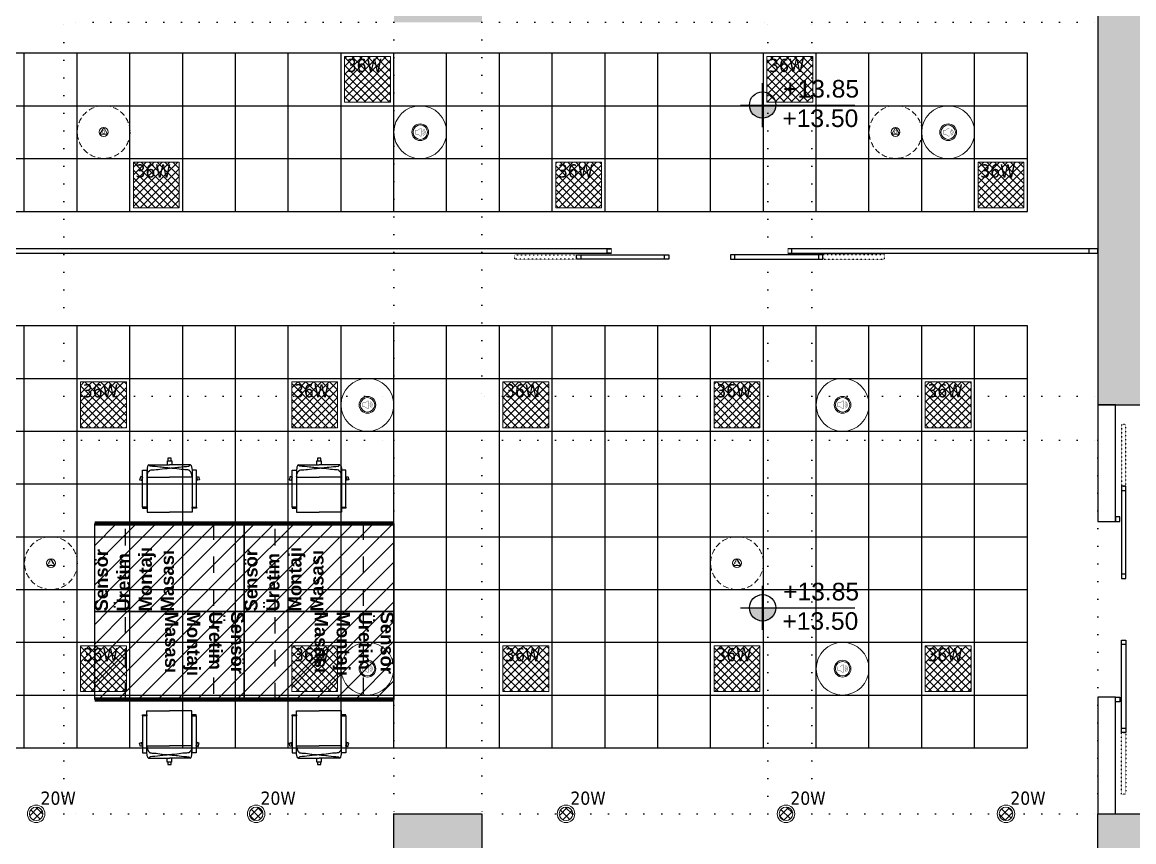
# Model space of a CAD drawing. Header units: centimetres. Extents: x 405564 to 502064, y 46284 to 60634.
# Drawn here: x 422827 to 424091, y 55101 to 56033 of the extents above; entities that cross this region are included whole.
import ezdxf
from ezdxf.enums import TextEntityAlignment as Align

# ---------------------------------------------------------------- set-up
doc = ezdxf.new("R2010")
doc.units = ezdxf.units.CM
for name, pattern in [('3+1_3b$0$DASHED', [0.25, 0.125, -0.125]), ('ACAD_ISO07W100', [3, 0, -3]), ('DOT', [0.25, 0, -0.25]), ('HIDDEN', [9.525, 6.35, -3.175])]:
    doc.linetypes.add(name, pattern=pattern)
doc.layers.get('0').update_dxf_attribs({"color": 8, "lineweight": 9})
for name, color, linetype in [('0-KRCN-ASMATAVAN-130426', 8, 'Continuous'), ('AS_DOS_TERAS_UST', 8, 'ACAD_ISO07W100'), ('AS_DUV_GAZBETON', 8, 'Continuous'), ('AS_KAPI_CAM', 8, 'Continuous'), ('AS_KAPI_POZ', 8, 'Continuous'), ('AS_SMB_KOT', 8, 'Continuous'), ('AS_TA_BETONARME', 5, 'Continuous'), ('AS_TA_TARAMA', 8, 'Continuous'), ('AS_TEFR_CIHAZ', 8, 'Continuous'), ('AS_TEFR_MOB', 8, 'Continuous')]:
    doc.layers.add(name, color=color, linetype=linetype)
doc.layers.add('0-KRCN-AYDINLATMA-130426', color=8, linetype='Continuous', lineweight=9)
doc.layers.add('0-KRCN-MİMARİ-220526', color=8, linetype='Continuous', lineweight=9)
doc.styles.add('2', font='arial.ttf', dxfattribs={"width": 0.9, "height": 200})
doc.styles.add('_yazı-50', font='arial.ttf')
doc.styles.add('Kalin02', font='arialbd.ttf')
doc.styles.add('OLC-50', font='romans.shx', dxfattribs={"width": 0.5, "height": 0.15})
doc.styles.add('OLCU', font='romanstw.shx', dxfattribs={"width": 0.6})
doc.styles.add('TAHOMA', font='tahoma.ttf')

# ---------------------------------------------------------------- blocks, each defined once
blk = doc.blocks.new('G$C5610E2D8')
at = {"layer": '0-KRCN-ASMATAVAN-130426'}
for p, q in [((17265.7, 8683.5), (17265.7, 8863.5)), ((17325.7, 8683.5), (17325.7, 8863.5)), ((17385.7, 8683.5), (17385.7, 8863.5)), ((17445.7, 8683.5), (17445.7, 8863.5)), ((17505.7, 8683.5), (17505.7, 8863.5)), ((17565.7, 8683.5), (17565.7, 8863.5)), ((17625.7, 8683.5), (17625.7, 8863.5)), ((17685.7, 8683.5), (17685.7, 8863.5)), ((17745.7, 8683.5), (17745.7, 8863.5)), ((17805.7, 8683.5), (17805.7, 8863.5)), ((17865.7, 8683.5), (17865.7, 8863.5)), ((17925.7, 8683.5), (17925.7, 8863.5)), ((17985.7, 8683.5), (17985.7, 8863.5)), ((18045.7, 8683.5), (18045.7, 8863.5)), ((18105.7, 8683.5), (18105.7, 8863.5)), ((18165.7, 8683.5), (18165.7, 8863.5)), ((18225.7, 8683.5), (18225.7, 8863.5)), ((18285.7, 8683.5), (18285.7, 8863.5)), ((18345.7, 8683.5), (18345.7, 8863.5)), ((15285.7, 8803.5), (18405.7, 8803.5)), ((15285.7, 8743.5), (18405.7, 8743.5)), ((17265.7, 8073.5), (17265.7, 8553.5)), ((17325.7, 8073.5), (17325.7, 8553.5)), ((17385.7, 8073.5), (17385.7, 8553.5)), ((17445.7, 8073.5), (17445.7, 8553.5)), ((17505.7, 8073.5), (17505.7, 8553.5)), ((17565.7, 8073.5), (17565.7, 8553.5)), ((17625.7, 8073.5), (17625.7, 8553.5)), ((17685.7, 8073.5), (17685.7, 8553.5)), ((17745.7, 8073.5), (17745.7, 8553.5)), ((17805.7, 8073.5), (17805.7, 8553.5)), ((17865.7, 8073.5), (17865.7, 8553.5)), ((17925.7, 8073.5), (17925.7, 8553.5)), ((17985.7, 8073.5), (17985.7, 8553.5)), ((18045.7, 8073.5), (18045.7, 8553.5)), ((18105.7, 8073.5), (18105.7, 8553.5)), ((18165.7, 8073.5), (18165.7, 8553.5)), ((18225.7, 8073.5), (18225.7, 8553.5)), ((18285.7, 8073.5), (18285.7, 8553.5)), ((18345.7, 8073.5), (18345.7, 8553.5)), ((16965.7, 8493.5), (18405.7, 8493.5)), ((16965.7, 8433.5), (18405.7, 8433.5)), ((16965.7, 8373.5), (18405.7, 8373.5)), ((16965.7, 8313.5), (18405.7, 8313.5)), ((16965.7, 8253.5), (18405.7, 8253.5)), ((16965.7, 8193.5), (18405.7, 8193.5)), ((16965.7, 8133.5), (18405.7, 8133.5))]:
    blk.add_line(p, q, dxfattribs=at)
for points in [[(15285.7, 8683.5), (18405.7, 8683.5), (18405.7, 8863.5), (15285.7, 8863.5)], [(16965.7, 8073.5), (18405.7, 8073.5), (18405.7, 8553.5), (16965.7, 8553.5), (16965.7, 8433.5)]]:
    blk.add_lwpolyline(points, close=True, dxfattribs=at)
blk = doc.blocks.new('36W 60x60 cm  SIVA ALTI LED ARMATÜR')
at = {"layer": '0-KRCN-AYDINLATMA-130426'}
h = blk.add_hatch(dxfattribs=at)
h.set_pattern_fill('ANSI37', color=256, scale=2)
h.paths.add_polyline_path([(-26, 26), (26, 26), (26, -26), (-26, -26)])
for points in [[(-30, 30), (30, 30), (30, -30), (-30, -30)], [(-26, 26), (26, 26), (26, -26), (-26, -26)]]:
    blk.add_lwpolyline(points, close=True, dxfattribs=at)
at = {"layer": '0-KRCN-AYDINLATMA-130426', "insert": (-23.5, 23.5), "char_height": 15, "attachment_point": 1, "style": 'TAHOMA'}
blk.add_mtext_dynamic_manual_height_columns('{\\fTahoma|b0|i0|c162|p34;36W}', width=52.946, gutter_width=1.25, heights=[0], dxfattribs=at)
blk = doc.blocks.new('20W SIVA ALTI LED DOWNLIGHT ARMATÜR')
at = {"layer": '0-KRCN-AYDINLATMA-130426'}
h = blk.add_hatch(dxfattribs=at)
h.set_pattern_fill('ANSI37', color=256, scale=2)
h.paths.add_polyline_path([(7.7, 0, 1), (-7.7, 0, 1)])
for radius in [10, 7.66]:
    blk.add_circle((0, 0), radius, dxfattribs=at)
at = {"layer": '0-KRCN-AYDINLATMA-130426', "insert": (5, 10), "char_height": 15, "attachment_point": 7, "style": 'TAHOMA'}
blk.add_mtext_dynamic_manual_height_columns('{\\fTahoma|b0|i0|c162|p34;20W}', width=15, gutter_width=12.5, heights=[0], dxfattribs=at)
blk = doc.blocks.new('ASMA TAVA TİPİ HOPARLÖR')
at = {"layer": '0-KRCN-AYDINLATMA-130426', "const_width": 0.317}
blk.add_lwpolyline([(0.3, -4.4, 0.598176), (1.3, -3.9), (1.3, 3.9, 0.598176), (0.3, 4.4), (-2.7, 2.4, -0.147433), (-3, 2.3), (-5.1, 2.3, 0.414214), (-5.7, 1.7), (-5.7, -1.7, 0.414214), (-5.1, -2.3), (-3, -2.3, -0.147433), (-2.7, -2.4)], format="xyb", close=True, dxfattribs=at)
for points in [[(2.4, 1.3, -0.601398), (2.4, -1.3)], [(2.8, 2.5, -0.658812), (2.8, -2.5)], [(3.2, 3.7, -0.680488), (3.2, -3.7)]]:
    blk.add_lwpolyline(points, format="xyb", dxfattribs=at)
at = {"layer": '0-KRCN-AYDINLATMA-130426'}
blk.add_circle((0, 0), 30, dxfattribs=at)
at = {"layer": '0-KRCN-AYDINLATMA-130426', "ltscale": 0.1}
for radius in [9.5, 8.23]:
    blk.add_circle((0, 0), radius, dxfattribs=at)
blk = doc.blocks.new('AST-OD-OD')
at = {"layer": '0-KRCN-AYDINLATMA-130426'}
for p, q in [((0.3, 5), (-4, -2.5)), ((4.6, -2.5), (0.3, 5)), ((4.6, -2.5), (-4, -2.5))]:
    blk.add_line(p, q, dxfattribs=at)
at = {"layer": '0-KRCN-AYDINLATMA-130426', "linetype": 'HIDDEN'}
blk.add_circle((0.3, 0), 30, dxfattribs=at)
at = {"layer": '0-KRCN-AYDINLATMA-130426'}
blk.add_circle((0.3, 0), 5, dxfattribs=at)
at = {"layer": '0-KRCN-AYDINLATMA-130426', "style": '2'}
blk.add_text('O', height=3.43, dxfattribs=at).set_placement((0.3, 0), align=Align.MIDDLE)
blk = doc.blocks.new('G$C4A951D59')
at = {"layer": '0-KRCN-AYDINLATMA-130426'}
for name, p in [('36W 60x60 cm  SIVA ALTI LED ARMATÜR', (17655.7, 8833.5)), ('36W 60x60 cm  SIVA ALTI LED ARMATÜR', (18135.7, 8833.5)), ('AST-OD-OD', (17355.6, 8773.7)), ('ASMA TAVA TİPİ HOPARLÖR', (17715.7, 8773.5)), ('AST-OD-OD', (18255.6, 8773.7)), ('ASMA TAVA TİPİ HOPARLÖR', (18315.7, 8773.5)), ('36W 60x60 cm  SIVA ALTI LED ARMATÜR', (17415.7, 8713.5)), ('36W 60x60 cm  SIVA ALTI LED ARMATÜR', (17895.7, 8713.5)), ('36W 60x60 cm  SIVA ALTI LED ARMATÜR', (18375.7, 8713.5)), ('36W 60x60 cm  SIVA ALTI LED ARMATÜR', (17355.7, 8463.5)), ('36W 60x60 cm  SIVA ALTI LED ARMATÜR', (17595.7, 8463.5)), ('ASMA TAVA TİPİ HOPARLÖR', (17655.7, 8463.5)), ('36W 60x60 cm  SIVA ALTI LED ARMATÜR', (17835.7, 8463.5)), ('36W 60x60 cm  SIVA ALTI LED ARMATÜR', (18075.7, 8463.5)), ('ASMA TAVA TİPİ HOPARLÖR', (18195.7, 8463.5)), ('36W 60x60 cm  SIVA ALTI LED ARMATÜR', (18315.7, 8463.5)), ('AST-OD-OD', (17295.7, 8283.5)), ('AST-OD-OD', (18075.4, 8283.5)), ('36W 60x60 cm  SIVA ALTI LED ARMATÜR', (17355.7, 8163.5)), ('36W 60x60 cm  SIVA ALTI LED ARMATÜR', (17595.7, 8163.5)), ('ASMA TAVA TİPİ HOPARLÖR', (17655.7, 8163.5)), ('36W 60x60 cm  SIVA ALTI LED ARMATÜR', (17835.7, 8163.5)), ('36W 60x60 cm  SIVA ALTI LED ARMATÜR', (18075.7, 8163.5)), ('ASMA TAVA TİPİ HOPARLÖR', (18195.7, 8163.5)), ('36W 60x60 cm  SIVA ALTI LED ARMATÜR', (18315.7, 8163.5)), ('20W SIVA ALTI LED DOWNLIGHT ARMATÜR', (17279.2, 7998.5)), ('20W SIVA ALTI LED DOWNLIGHT ARMATÜR', (17529.2, 7998.5)), ('20W SIVA ALTI LED DOWNLIGHT ARMATÜR', (17881.4, 7998.5)), ('20W SIVA ALTI LED DOWNLIGHT ARMATÜR', (18131.4, 7998.5)), ('20W SIVA ALTI LED DOWNLIGHT ARMATÜR', (18381.4, 7998.5))]:
    blk.add_blockref(name, p, dxfattribs=at)
blk = doc.blocks.new('Sensör Üretim Montajı Masası')
at = {"layer": 'AS_TEFR_CIHAZ'}
h = blk.add_hatch(dxfattribs=at)
h.set_pattern_fill('ANSI31', color=1, scale=5)
h.paths.add_polyline_path([(275139.2, -38994.4), (275139.2, -38894.4), (275309.2, -38894.4), (275309.2, -38994.4)])
at = {"layer": 'AS_TEFR_CIHAZ', "color": 1}
blk.add_lwpolyline([(275139.2, -38994.4), (275139.2, -38894.4), (275309.2, -38894.4), (275309.2, -38994.4), (275139.2, -38994.4)], dxfattribs=at)
at = {"layer": 'AS_TEFR_CIHAZ', "color": 1, "linetype": '3+1_3b$0$DASHED', "ltscale": 150}
blk.add_lwpolyline([(275174.2, -38894.4), (275274.2, -38894.4), (275274.2, -38994.4), (275174.2, -38994.4), (275174.2, -38894.4)], dxfattribs=at)
at = {"layer": 'AS_TEFR_CIHAZ', "color": 1, "const_width": 5}
blk.add_lwpolyline([(275139.1, -38994.4), (275309.2, -38994.4)], dxfattribs=at)
at = {"layer": 'AS_TEFR_CIHAZ', "insert": (275309.2, -38894.4), "char_height": 15, "attachment_point": 1, "rotation": 270, "style": 'Kalin02'}
blk.add_mtext_dynamic_manual_height_columns('Sensör \\PÜretim \\PMontajı \\PMasası', width=590.732, gutter_width=750, heights=[137.1], dxfattribs=at)
blk = doc.blocks.new('sandalye_')
at = {"layer": 'AS_TEFR_MOB', "linetype": 'ByBlock', "ltscale": 25}
for points in [[(260033.4, -40514.8, -0.048176), (260031.6, -40514.8, -0.000623), (260029.1, -40514.6, -0.003131), (260022.4, -40513.8, 0.007334), (260011.4, -40512.7, -0.309457), (260010.5, -40511.9, 0.002444), (260010.4, -40511.5, 0.476314), (260010.2, -40511.4, 0.375136), (260009, -40511.6, 0.082453), (260008.7, -40512.2, 0.046929), (260008.2, -40513.8, 0.002381), (260007.9, -40515.3, 0.007794), (260007.8, -40516.4), (260007.8, -40524.5, -0.011445), (260008.4, -40521.5, -0.082784), (260009.2, -40519.5, -0.150147), (260010.3, -40518.5, 0.242317), (260010.4, -40518.4, -0.036292), (260010.5, -40518, -0.114957), (260010.8, -40517.6, -0.16132), (260011.4, -40517.2, -0.020506), (260013.9, -40517, 0.024793), (260022.4, -40516.1, -0.030903), (260033.4, -40515.1, -1.030607)], [(260033.4, -40514.8, 0.048176), (260035.1, -40514.8, 0.000623), (260037.6, -40514.6, 0.003131), (260044.3, -40513.8, -0.007334), (260055.3, -40512.7, 0.309457), (260056.2, -40511.9, -0.002444), (260056.3, -40511.5, -0.476314), (260056.5, -40511.4, -0.375136), (260057.7, -40511.6, -0.082453), (260058, -40512.2, -0.046929), (260058.5, -40513.8, -0.002381), (260058.8, -40515.3, -0.007794), (260058.9, -40516.4), (260058.9, -40524.5, 0.011445), (260058.4, -40521.5, 0.082784), (260057.6, -40519.5, 0.150147), (260056.4, -40518.5, -0.242317), (260056.3, -40518.4, 0.036292), (260056.2, -40518, 0.114957), (260055.9, -40517.6, 0.16132), (260055.3, -40517.2, 0.020506), (260052.8, -40517, -0.024793), (260044.3, -40516.1, 0.030903), (260033.4, -40515.1, 1.030607)]]:
    blk.add_lwpolyline(points, format="xyb", dxfattribs=at)
for points in [[(260009.7, -40511.3), (260033.4, -40511.3)], [(260035.8, -40511.3), (260035.8, -40506.8), (260030.9, -40506.8), (260030.9, -40511.3)], [(260031.5, -40506.8), (260031.5, -40503.8), (260035.3, -40503.8), (260035.3, -40506.8)], [(260057, -40511.3), (260033.4, -40511.3)], [(260002.8, -40525.2), (260000.6, -40524.5), (259999.4, -40528.1), (260002.8, -40529.2)], [(260002.7, -40525.2), (260001.5, -40528.8)], [(260002.8, -40525.4), (260001.7, -40528.8)], [(260007.8, -40524.5), (260007.8, -40564.9), (260033.4, -40564.9)], [(260007.8, -40525.2), (260033.4, -40525.2)], [(260058.9, -40524.5), (260058.9, -40564.9), (260033.4, -40564.9)], [(260058.9, -40525.2), (260033.4, -40525.2)], [(260063.9, -40525.2), (260066.1, -40524.5), (260067.3, -40528.1), (260063.9, -40529.2)], [(260063.9, -40525.4), (260065.1, -40528.8)], [(260064.1, -40525.2), (260065.2, -40528.8)], [(260002.8, -40559.4), (260002.8, -40560.4), (260007.8, -40560.4), (260007.8, -40559.4)], [(260063.9, -40559.4), (260063.9, -40560.4), (260059, -40560.4), (260059, -40559.4)]]:
    blk.add_lwpolyline(points, dxfattribs=at)
for points in [[(260007.8, -40559.4), (260002.8, -40559.4), (260002.8, -40517.4), (260007.8, -40517.4)], [(260059, -40559.4), (260063.9, -40559.4), (260063.9, -40517.4), (260059, -40517.4)]]:
    blk.add_lwpolyline(points, close=True, dxfattribs=at)
blk = doc.blocks.new('kot01')
at = {"layer": 'AS_SMB_KOT'}
h = blk.add_hatch(color=8, dxfattribs=at)
edge = h.paths.add_edge_path()
edge.add_arc((0, 0), 0.3, 180, 360)
edge.add_line((0.3, 0), (-0.3, 0))
for p, q in [((0, -0.5), (0, 0.5)), ((-0.5, 0), (2.1, 0))]:
    blk.add_line(p, q, dxfattribs=at)
blk.add_circle((0, 0), 0.3, dxfattribs=at)
at = {"layer": 'AS_SMB_KOT', "style": '_yazı-50'}
for tag, p in [('INCE', (0.434, 0.1)), ('KABA', (0.434, -0.5))]:
    blk.add_attdef(tag, p, '', height=0.4, dxfattribs=at)
blk = doc.blocks.new('*U61')
at = {"color": 0}
for p, q in [((3250, 0), (522.5, 0)), ((522.5, -5), (3250, -5))]:
    blk.add_line(p, q, dxfattribs=at)
blk.add_lwpolyline([(3250, 0), (3250, -5), (3260, -5), (3260, 0)], close=True, dxfattribs=at)
at = {"style": 'OLCU', "width": 0.45, "flags": 1}
for tag, p in [('C-ICI-CNO', (15, -80)), ('C-DIVISYON1', (15, -105)), ('C-BOSLUK', (15, -130)), ('C-DIVISYON2', (15, -155))]:
    blk.add_attdef(tag, text='', height=20, dxfattribs=at).set_placement(p, align=Align.MIDDLE_LEFT)
at = {"color": 0, "style": 'OLCU', "width": 0.5, "flags": 1}
for tag, p in [('C-REZ1', (15, -215)), ('C-REZ2', (15, -240))]:
    blk.add_attdef(tag, text='', height=17.5, dxfattribs=at).set_placement(p, align=Align.MIDDLE_LEFT)
at = {"layer": 'AS_KAPI_POZ', "style": 'OLC-50', "width": 0.5}
blk.add_attdef('C-NO', text='', height=8, rotation=90, dxfattribs=at).set_placement((10, 5), align=Align.TOP_LEFT)
at = {"layer": 'AS_KAPI_POZ', "style": 'OLCU', "width": 0.45}
for tag, p in [('POZ+GEN-C', (50, 15)), ('YUK-C', (50, -20))]:
    blk.add_attdef(tag, text='', height=20, dxfattribs=at).set_placement(p, align=Align.MIDDLE_CENTER)
blk = doc.blocks.new('*U68')
for p, q in [((-30, -17), (65, -17)), ((65, -22), (-30, -22)), ((240, -17), (145, -17)), ((145, -22), (240, -22))]:
    blk.add_line(p, q)
for points in [[(5, -15), (0, -15), (0, -10), (5, -10)], [(205, -15), (210, -15), (210, -10), (205, -10)], [(-30, -22), (-35, -22), (-35, -17), (-30, -17)], [(70, -22), (65, -22), (65, -17), (70, -17)], [(140, -22), (145, -22), (145, -17), (140, -17)], [(240, -22), (245, -22), (245, -17), (240, -17)]]:
    blk.add_lwpolyline(points, close=True)
at = {"linetype": 'DOT'}
for points in [[(-35, -22), (-105, -22), (-105, -17), (-35, -17)], [(245, -22), (315, -22), (315, -17), (245, -17)]]:
    blk.add_lwpolyline(points, close=True, dxfattribs=at)
at = {"color": 3, "style": 'OLCU', "width": 0.5, "flags": 1}
for tag, p in [('K-DIVISYON', (-80, -85)), ('K-PBAR', (105, -85)), ('K-KAPITIP', (-80, -335))]:
    blk.add_attdef(tag, p, '', height=17.5, dxfattribs=at)
at = {"color": 5, "true_color": 0x0505ff, "style": 'OLCU', "width": 0.5, "flags": 1}
for tag, p in [('K-NEREDEN-NO', (-80, -110)), ('K-NEREYE-NO', (-80, -185)), ('K-DUVARTIP', (-80, -285)), ('K-ACILISYON', (-80, -310))]:
    blk.add_attdef(tag, p, '', height=17.5, dxfattribs=at)
at = {"color": 1, "true_color": 0xfa0000, "style": 'OLCU', "width": 0.5, "flags": 1}
for tag, p in [('K-IZLENEBILIRLIK', (105, -110)), ('K-TEKMELIK', (105, -135)), ('K-KONTROLTIPNEREDEN', (-80, -160)), ('K-BAND', (105, -160)), ('K-MENFEZ', (105, -210)), ('K-KONTROLTIPNEREYE', (-80, -235)), ('K-PENCERE', (105, -235)), ('K-KILITTIP', (-80, -260)), ('K-NOT-AS-MIMARI1', (105, -285)), ('K-NOT-ELEKTRIK', (105, -335)), ('K-NOT-YANGIN', (105, -360)), ('K-ACMAKAPAMASISTEMI', (-80, -385)), ('K-NOT-ISLETME', (105, -385)), ('K-YANGIN', (-80, -435))]:
    blk.add_attdef(tag, p, '', height=17.5, dxfattribs=at)
at = {"color": 220, "true_color": 0xf113d4, "style": 'OLCU', "width": 0.5, "flags": 1}
for tag, p in [('K-NEREDEN-AD', (-80, -135)), ('K-NEREYE-AD', (-80, -210))]:
    blk.add_attdef(tag, p, '', height=17.5, dxfattribs=at)
at = {"color": 0, "style": 'OLCU', "width": 0.5, "flags": 1}
for tag, p in [('K-TAMACILIRLIK', (105, -185)), ('K-NOT-AS-MIMARI2', (105, -310)), ('K-KASATIP', (-80, -360)), ('K-KURSUN', (-80, -410))]:
    blk.add_attdef(tag, p, '', height=17.5, dxfattribs=at)
at = {"color": 252, "style": 'OLCU', "width": 0.5, "flags": 1}
for tag, p in [('K-REZ1', (105, -435)), ('K-REZ2', (105, -460)), ('K-REZ3', (105, -485)), ('K-REZ4', (105, -510)), ('K-REZ5', (105, -535))]:
    blk.add_attdef(tag, p, '', height=17.5, dxfattribs=at)
at = {"layer": 'AS_KAPI_POZ', "style": 'OLCU', "width": 0.45}
for tag, p in [('YUK', (105, 23)), ('POZ+GEN', (105, -17))]:
    blk.add_attdef(tag, text='', height=20, dxfattribs=at).set_placement(p, align=Align.MIDDLE_CENTER)
at = {"layer": 'AS_KAPI_POZ', "color": 251, "style": 'OLCU', "width": 0.45, "flags": 1}
blk.add_attdef('K-DUVAR(CM)', text='', height=6, dxfattribs=at).set_placement((-5, -7.5), align=Align.MIDDLE_RIGHT)
at = {"layer": 'AS_KAPI_POZ', "style": 'OLCU', "width": 0.5}
blk.add_attdef('K-NO', text='', height=8, rotation=90, dxfattribs=at).set_placement((0, -26), align=Align.TOP_LEFT)
blk = doc.blocks.new('*U70')
for p, q in [((65, 7), (-30, 7)), ((-30, 2), (65, 2)), ((145, 7), (240, 7)), ((240, 2), (145, 2))]:
    blk.add_line(p, q)
at = {"linetype": 'DOT'}
for points in [[(-35, 7), (-105, 7), (-105, 2), (-35, 2)], [(245, 7), (315, 7), (315, 2), (245, 2)]]:
    blk.add_lwpolyline(points, close=True, dxfattribs=at)
for points in [[(-30, 7), (-35, 7), (-35, 2), (-30, 2)], [(5, 0), (0, 0), (0, -5), (5, -5)], [(70, 7), (65, 7), (65, 2), (70, 2)], [(140, 7), (145, 7), (145, 2), (140, 2)], [(205, 0), (210, 0), (210, -5), (205, -5)], [(240, 7), (245, 7), (245, 2), (240, 2)]]:
    blk.add_lwpolyline(points, close=True)
at = {"color": 3, "style": 'OLCU', "width": 0.5, "flags": 1}
for tag, p in [('K-DIVISYON', (-80, -85)), ('K-PBAR', (105, -85)), ('K-KAPITIP', (-80, -335))]:
    blk.add_attdef(tag, p, '', height=17.5, dxfattribs=at)
at = {"color": 5, "true_color": 0x0505ff, "style": 'OLCU', "width": 0.5, "flags": 1}
for tag, p in [('K-NEREDEN-NO', (-80, -110)), ('K-NEREYE-NO', (-80, -185)), ('K-DUVARTIP', (-80, -285)), ('K-ACILISYON', (-80, -310))]:
    blk.add_attdef(tag, p, '', height=17.5, dxfattribs=at)
at = {"color": 1, "true_color": 0xfa0000, "style": 'OLCU', "width": 0.5, "flags": 1}
for tag, p in [('K-IZLENEBILIRLIK', (105, -110)), ('K-TEKMELIK', (105, -135)), ('K-KONTROLTIPNEREDEN', (-80, -160)), ('K-BAND', (105, -160)), ('K-MENFEZ', (105, -210)), ('K-KONTROLTIPNEREYE', (-80, -235)), ('K-PENCERE', (105, -235)), ('K-KILITTIP', (-80, -260)), ('K-NOT-AS-MIMARI1', (105, -285)), ('K-NOT-ELEKTRIK', (105, -335)), ('K-NOT-YANGIN', (105, -360)), ('K-ACMAKAPAMASISTEMI', (-80, -385)), ('K-NOT-ISLETME', (105, -385)), ('K-YANGIN', (-80, -435))]:
    blk.add_attdef(tag, p, '', height=17.5, dxfattribs=at)
at = {"color": 220, "true_color": 0xf113d4, "style": 'OLCU', "width": 0.5, "flags": 1}
for tag, p in [('K-NEREDEN-AD', (-80, -135)), ('K-NEREYE-AD', (-80, -210))]:
    blk.add_attdef(tag, p, '', height=17.5, dxfattribs=at)
at = {"color": 0, "style": 'OLCU', "width": 0.5, "flags": 1}
for tag, p in [('K-TAMACILIRLIK', (105, -185)), ('K-NOT-AS-MIMARI2', (105, -310)), ('K-KASATIP', (-80, -360)), ('K-KURSUN', (-80, -410))]:
    blk.add_attdef(tag, p, '', height=17.5, dxfattribs=at)
at = {"color": 252, "style": 'OLCU', "width": 0.5, "flags": 1}
for tag, p in [('K-REZ1', (105, -435)), ('K-REZ2', (105, -460)), ('K-REZ3', (105, -485)), ('K-REZ4', (105, -510)), ('K-REZ5', (105, -535))]:
    blk.add_attdef(tag, p, '', height=17.5, dxfattribs=at)
at = {"layer": 'AS_KAPI_POZ', "style": 'OLCU', "width": 0.5}
blk.add_attdef('K-NO', text='', height=8, rotation=90, dxfattribs=at).set_placement((0, 11), align=Align.TOP_LEFT)
at = {"layer": 'AS_KAPI_POZ', "style": 'OLCU', "width": 0.45}
for tag, p in [('POZ+GEN', (105, 22)), ('YUK', (105, -18))]:
    blk.add_attdef(tag, text='', height=20, dxfattribs=at).set_placement(p, align=Align.MIDDLE_CENTER)
at = {"layer": 'AS_KAPI_POZ', "color": 251, "style": 'OLCU', "width": 0.45, "flags": 1}
blk.add_attdef('K-DUVAR(CM)', text='', height=6, dxfattribs=at).set_placement((-5, -7.5), align=Align.MIDDLE_RIGHT)
blk = doc.blocks.new('A$C6A10209E')
at = {"layer": 'AS_TA_TARAMA'}
h = blk.add_hatch(dxfattribs=at)
h.set_pattern_fill('ANSI33', color=256, scale=2, angle=105)
h.set_pattern_definition([(150, (5135.68, -3851.454), (-6.35, -10.998523), []), (150, (5133.355, -3842.78), (-6.35, -10.998523), [6.35, -3.175])])
h.paths.add_polyline_path([(16785.7, -6101.5), (16885.7, -6101.5), (16885.7, -6201.5), (16785.7, -6201.5)])
h.paths.add_polyline_path([(15885.7, -6101.5), (15985.7, -6101.5), (15985.7, -6201.5), (15885.7, -6201.5)])
h.paths.add_polyline_path([(14985.7, -6101.5), (15085.7, -6101.5), (15085.7, -6201.5), (14985.7, -6201.5)])
h.paths.add_polyline_path([(18485.7, -5501.5), (18585.7, -5501.5), (18585.7, -5601.5), (18485.7, -5601.5)])
h.paths.add_polyline_path([(17685.7, -5501.5), (17785.7, -5501.5), (17785.7, -5601.5), (17685.7, -5601.5)])
h.paths.add_polyline_path([(16785.7, -5501.5), (16885.7, -5501.5), (16885.7, -5601.5), (16785.7, -5601.5)])
h.paths.add_polyline_path([(15885.7, -5501.5), (15985.7, -5501.5), (15985.7, -5601.5), (15885.7, -5601.5)])
h.paths.add_polyline_path([(14985.7, -5501.5), (15085.7, -5501.5), (15085.7, -5601.5), (14985.7, -5601.5)])
h.paths.add_polyline_path([(17685.7, -4501.5), (17785.7, -4501.5), (17785.7, -4601.5), (17685.7, -4601.5)])
h.paths.add_polyline_path([(16785.7, -4501.5), (16885.7, -4501.5), (16885.7, -4601.5), (16785.7, -4601.5)])
h.paths.add_polyline_path([(15885.7, -4501.5), (15985.7, -4501.5), (15985.7, -4601.5), (15885.7, -4601.5)])
h.paths.add_polyline_path([(14985.7, -4501.5), (15085.7, -4501.5), (15085.7, -4601.5), (14985.7, -4601.5)])
h.paths.add_polyline_path([(13440.7, -5171.5), (14160.7, -5171.5), (14160.7, -5601.5), (13620.7, -5601.5), (13620.7, -5551.5), (14110.7, -5551.5), (14110.7, -5221.5), (13440.7, -5221.5)])
h.paths.add_polyline_path([(13285.7, -5171.5), (13285.7, -5221.5), (13235.7, -5221.5), (13235.7, -5551.5), (13285.7, -5551.5), (13285.7, -5601.5), (13185.7, -5601.5), (13185.7, -5171.5)])
h.paths.add_polyline_path([(18925.7, -5036.5), (18975.7, -5036.5), (18975.7, -4501.5), (18535.7, -4501.5), (18535.7, -3851.5), (18925.7, -3851.5), (18925.7, -4351.5), (18975.7, -4351.5), (18975.7, -3801.5), (18485.7, -3801.5), (18485.7, -5036.5), (18535.7, -5036.5), (18535.7, -4551.5), (18925.7, -4551.5)])
at = {"layer": 'AS_DOS_TERAS_UST', "linetype": 'DOT', "ltscale": 80}
for p, q in [((17685.7, -4601.5), (17310.7, -4601.5)), ((17310.7, -5026.5), (17310.7, -4601.5)), ((17685.7, -4601.5), (17685.7, -5026.5)), ((17785.7, -4601.5), (17785.7, -5026.5)), ((17785.7, -4601.5), (18110.7, -4601.5)), ((18110.7, -5026.5), (18110.7, -4601.5)), ((18160.7, -4601.5), (18485.7, -4601.5)), ((18160.7, -5026.5), (18160.7, -4601.5)), ((17310.7, -5026.5), (17685.7, -5026.5)), ((18110.7, -5026.5), (17785.7, -5026.5)), ((18160.7, -5026.5), (18485.7, -5026.5)), ((17310.7, -5076.5), (17685.7, -5076.5)), ((17310.7, -5501.5), (17310.7, -5076.5)), ((17685.7, -5076.5), (17685.7, -5501.5)), ((17785.7, -5076.5), (17785.7, -5501.5)), ((18110.7, -5076.5), (17785.7, -5076.5)), ((18110.7, -5501.5), (18110.7, -5076.5)), ((18160.7, -5076.5), (18485.7, -5076.5)), ((18160.7, -5501.5), (18160.7, -5076.5)), ((18485.7, -5076.5), (18485.7, -5501.5)), ((17685.7, -5501.5), (17310.7, -5501.5)), ((18110.7, -5501.5), (17785.7, -5501.5)), ((18160.7, -5501.5), (18485.7, -5501.5))]:
    blk.add_line(p, q, dxfattribs=at)
at = {"layer": 'AS_DUV_GAZBETON'}
for points in [[(18485.7, -5169), (18505.7, -5169), (18505.7, -5036.5), (18485.7, -5036.5)], [(18485.7, -5501.5), (18505.7, -5501.5), (18505.7, -5369), (18485.7, -5369)]]:
    blk.add_lwpolyline(points, close=True, dxfattribs=at)
at = {"layer": 'AS_TA_BETONARME'}
for points in [[(18925.7, -5036.5), (18975.7, -5036.5), (18975.7, -4501.5), (18535.7, -4501.5), (18535.7, -3851.5), (18925.7, -3851.5), (18925.7, -4351.5), (18975.7, -4351.5), (18975.7, -3801.5), (18485.7, -3801.5), (18485.7, -5036.5), (18535.7, -5036.5), (18535.7, -4551.5), (18925.7, -4551.5)], [(17685.7, -5501.5), (17785.7, -5501.5), (17785.7, -5601.5), (17685.7, -5601.5)], [(18485.7, -5501.5), (18585.7, -5501.5), (18585.7, -5601.5), (18485.7, -5601.5)]]:
    blk.add_lwpolyline(points, close=True, dxfattribs=at)
at = {"layer": 'AS_KAPI_CAM'}
for name, p in [('*U61', (15225.7, -4859)), ('*U68', (17928.2, -4849))]:
    blk.add_blockref(name, p, dxfattribs=at)
at = {"layer": 'AS_KAPI_CAM', "rotation": 270}
blk.add_blockref('*U70', (18510.7, -5164), dxfattribs=at)
at = {"layer": 'AS_SMB_KOT'}
ref = blk.add_blockref('kot01', (18104.8, -4695.6), dxfattribs=dict(at, xscale=50, yscale=50, zscale=50))
ref.add_attrib('INCE', '+13.85', dxfattribs={"layer": '0', "color": 1, "height": 20, "style": '_yazı-50'}).set_placement((18128.2, -4693.1), align=Align.BOTTOM_LEFT)
ref.add_attrib('KABA', '+13.50', (18127.3, -4720.6), dxfattribs={"layer": '0', "height": 20, "style": '_yazı-50'})
ref = blk.add_blockref('kot01', (18104.8, -5267.3), dxfattribs=dict(at, xscale=50, yscale=50, zscale=50))
ref.add_attrib('INCE', '+13.85', dxfattribs={"layer": '0', "color": 1, "height": 20, "style": '_yazı-50'}).set_placement((18128.2, -5264.8), align=Align.BOTTOM_LEFT)
ref.add_attrib('KABA', '+13.50', (18127.3, -5292.3), dxfattribs={"layer": '0', "height": 20, "style": '_yazı-50'})
at = {"layer": 'AS_TEFR_CIHAZ', "rotation": 180}
for p in [(292654.9, -44165.8), (292824.9, -44165.8)]:
    blk.add_blockref('Sensör Üretim Montajı Masası', p, dxfattribs=at)
at = {"layer": 'AS_TEFR_CIHAZ'}
for p in [(-257793.5, 33622.9), (-257623.5, 33622.9)]:
    blk.add_blockref('Sensör Üretim Montajı Masası', p, dxfattribs=at)
at = {"layer": 'AS_TEFR_MOB', "xscale": -1}
for p in [(277464.1, 35406.5), (277634.1, 35406.5)]:
    blk.add_blockref('sandalye_', p, dxfattribs=at)
at = {"layer": 'AS_TEFR_MOB', "xscale": -1, "rotation": 180}
for p in [(-242602.7, -45949.4), (-242432.7, -45949.4)]:
    blk.add_blockref('sandalye_', p, dxfattribs=at)
blk.add_wipeout([(17933.2, -4858), (17933.2, -4865), (18133.2, -4865), (18133.2, -4858)])

msp = doc.modelspace()

# ---------------------------------------------------------------- block references
at = {"layer": '0-KRCN-ASMATAVAN-130426'}
msp.add_blockref('G$C5610E2D8', (405564.1, 47134), dxfattribs=at)
at = {"layer": '0-KRCN-AYDINLATMA-130426'}
msp.add_blockref('G$C4A951D59', (405564.1, 47134), dxfattribs=at)

# ---------------------------------------------------------------- next in the draw order: block references
at = {"layer": '0-KRCN-MİMARİ-220526'}
msp.add_blockref('A$C6A10209E', (405564.1, 60634), dxfattribs=at)

doc.saveas('drawing.dxf')
